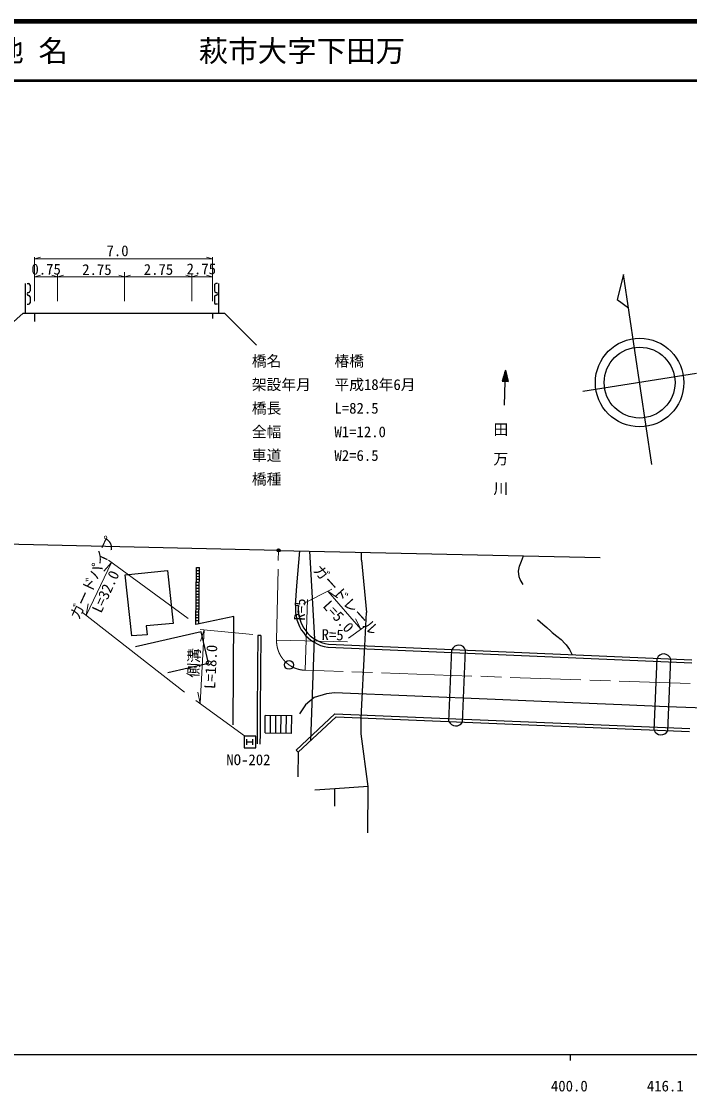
# Model space of a CAD drawing. Units: millimetres, scale not verified. Extents: x 40000 to 680000, y 20000 to 380000.
# Drawn here: x 374977 to 488227, y 198715 to 380000 of the extents above; entities that cross this region are included whole.
import ezdxf
from ezdxf.enums import TextEntityAlignment as Align

# ---------------------------------------------------------------- set-up
doc = ezdxf.new("R2010")
doc.units = ezdxf.units.MM
doc.header["$LTSCALE"] = 1000
doc.header["$PDMODE"] = 32
doc.header["$PDSIZE"] = 500
doc.linetypes.add('CHAIN', pattern=[18.5, 12, -1.5, 3.5, -1.5])
for name, color, linetype, lineweight in [('M-BGD', 7, 'Continuous', 25), ('M-BGD-HTXT', 7, 'Continuous', 13), ('M-BMK', 2, 'CHAIN', 13), ('M-BMK-SRVR', 3, 'Continuous', 25), ('M-STR-HTXT', 7, 'Continuous', 13), ('M-TTL', 2, 'Continuous', 140), ('M-TTL-BAND', 7, 'Continuous', 25), ('M-TTL-LINE', 7, 'Continuous', 50)]:
    doc.layers.add(name, color=color, linetype=linetype, lineweight=lineweight)
for name, color, linetype in [('M-OTRS', 6, 'Continuous'), ('M-STR-STR1', 1, 'Continuous'), ('M-TTL-TXT', 7, 'Continuous')]:
    doc.layers.add(name, color=color, linetype=linetype)
doc.styles.add('@ＭＳ ゴシック', font='')
doc.styles.add('ＭＳ ゴシック', font='')
doc.styles.get('@ＭＳ ゴシック').set_extended_font_data('@MS Gothic')
doc.styles.get('ＭＳ ゴシック').set_extended_font_data('MS Gothic')

msp = doc.modelspace()

# ---------------------------------------------------------------- linework, layer by layer
at = {"layer": 'M-BGD'}
for p, q in [((375686, 330588), (375689, 335588)), ((375939, 335588), (376189, 335588)), ((408204, 335588), (407954, 335589)), ((408451, 330588), (408454, 335588)), ((476996, 337142), (475972, 332909)), ((481836, 304969), (476996, 337142)), ((376439, 335338), (376439, 334338)), ((407704, 335339), (407703, 334339)), ((375937, 332088), (376187, 332088)), ((376438, 333338), (376437, 332338)), ((407703, 333339), (407702, 332339)), ((408202, 332088), (407952, 332089)), ((475972, 332909), (477852, 331453)), ((377213, 330588), (377213, 329170)), ((407338, 330588), (407338, 329681)), ((457019, 320947), (456443, 319031)), ((457019, 320947), (456960, 319016)), ((457019, 320947), (457478, 319000)), ((456558, 319414), (456547, 319028)), ((456650, 319025), (456674, 319798)), ((456789, 320181), (456754, 319022)), ((456857, 319019), (456904, 320564)), ((457064, 319013), (457111, 320557)), ((457203, 320168), (457167, 319009)), ((457271, 319006), (457294, 319779)), ((457386, 319389), (457374, 319003)), ((489399, 320347), (470117, 317290)), ((456443, 319031), (457478, 319000)), ((456838, 314999), (456960, 319016)), ((418561, 290394), (372090, 291430)), ((418561, 290394), (473062, 289179)), ((421687, 284405), (422164, 290314)), ((423780, 290278), (424638, 275392)), ((432624, 288732), (432630, 290081)), ((432624, 288732), (433445, 279899)), ((392572, 286272), (399762, 286987)), ((399762, 286987), (400710, 277996)), ((404550, 277815), (404642, 287501)), ((404633, 286501), (405133, 286496)), ((404637, 287001), (405137, 286996)), ((404642, 287501), (405142, 287496)), ((405051, 277923), (405142, 287496)), ((393669, 275911), (392572, 286272)), ((404618, 285001), (405118, 284997)), ((404623, 285501), (405123, 285497)), ((404628, 286001), (405128, 285996)), ((404599, 283001), (405099, 282997)), ((404604, 283501), (405104, 283497)), ((404609, 284001), (405109, 283997)), ((404614, 284501), (405114, 284497)), ((421448, 281117), (421687, 284405)), ((404580, 281001), (405080, 280997)), ((404585, 281501), (405085, 281497)), ((404590, 282001), (405090, 281997)), ((404595, 282501), (405095, 282497)), ((421448, 281117), (421945, 281065)), ((411008, 279205), (404550, 277815)), ((404566, 279502), (405066, 279497)), ((404571, 280002), (405071, 279997)), ((404576, 280501), (405076, 280497)), ((410893, 260818), (411008, 279205)), ((433186, 274216), (433445, 279899)), ((400710, 277996), (396133, 277593)), ((396133, 277593), (396268, 276109)), ((404557, 278502), (405057, 278497)), ((404561, 279002), (405061, 278997)), ((396268, 276109), (393669, 275911)), ((405442, 276621), (394343, 274079)), ((406661, 271300), (405442, 276621)), ((415060, 275977), (415017, 270539)), ((415560, 275973), (415060, 275977)), ((415560, 275973), (415512, 269974)), ((424005, 258177), (424638, 275392)), ((426980, 273982), (488580, 271338)), ((427002, 274482), (488602, 271837)), ((432561, 262031), (433186, 274216)), ((447439, 261411), (447953, 273582)), ((449737, 261314), (450251, 273485)), ((482214, 259918), (482728, 272089)), ((484512, 259821), (485026, 271992)), ((399778, 269724), (406661, 271300)), ((415017, 270539), (414953, 262637)), ((415517, 270535), (415453, 262633)), ((424581, 265462), (423128, 264234)), ((426688, 266118), (424581, 265462)), ((428050, 266239), (426688, 266118)), ((455255, 265139), (428050, 266239)), ((467050, 264653), (455255, 265139)), ((423128, 264234), (422119, 262691)), ((476727, 264211), (467050, 264653)), ((484441, 263889), (476727, 264211)), ((492817, 263599), (484441, 263889)), ((414953, 262637), (414927, 259429)), ((415453, 262633), (415427, 259425)), ((415451, 262448), (415451, 262448)), ((416272, 259473), (416306, 262438)), ((420850, 262386), (416306, 262438)), ((417172, 259463), (417206, 262428)), ((418072, 259452), (418106, 262418)), ((418972, 259442), (419006, 262407)), ((419872, 259432), (419906, 262397)), ((420773, 259475), (420807, 262440)), ((421565, 256573), (428113, 262717)), ((421907, 256208), (428302, 262208)), ((428113, 262717), (488248, 260210)), ((428302, 262208), (488227, 259710)), ((432570, 259334), (432561, 262031)), ((414927, 259429), (414912, 257598)), ((415427, 259425), (415412, 257594)), ((416272, 259473), (420816, 259421)), ((433768, 250402), (432570, 259334)), ((414712, 258930), (412712, 258930)), ((412712, 258930), (412712, 256930)), ((413212, 257430), (413212, 258430)), ((414212, 257930), (413212, 257930)), ((414212, 257430), (414212, 258430)), ((414712, 256930), (414712, 258930)), ((412712, 256930), (414712, 256930)), ((421565, 256573), (421907, 256208)), ((421907, 256208), (421846, 252043)), ((433768, 250402), (428104, 250015)), ((433703, 242542), (433768, 250402)), ((428104, 250015), (424702, 249754)), ((428074, 247053), (428104, 250015))]:
    msp.add_line(p, q, dxfattribs=at)
for points in [[(371506, 327168), (375257, 330588), (409397, 330588), (414822, 325157)], [(460005, 284615), (459506, 285451), (459340, 285919), (459203, 286868), (459375, 287723), (459719, 288573), (460083, 289469)], [(462456, 278685), (463349, 277906), (464006, 277330), (464688, 276726), (464931, 276510), (465730, 275855), (466445, 275284), (467130, 274587), (467298, 274376), (467851, 273599), (468345, 272707)]]:
    msp.add_lwpolyline(points, dxfattribs=at)
for radius in [7500, 6000]:
    msp.add_circle((479752, 318818), radius, dxfattribs=at)
for centre, radius, start, end in [((376189, 335338), 250, 359.96341, 89.96341), ((407954, 335339), 250, 89.96341, 179.96341), ((376188, 333838), 250, 89.96341, 269.96341), ((376188, 333338), 250, 359.96341, 89.96341), ((376189, 334338), 250, 269.96341, 359.96341), ((407953, 334339), 250, 179.96341, 269.96341), ((407953, 333339), 250, 89.96341, 179.96341), ((407953, 333839), 250, 269.96341, 89.96341), ((376187, 332338), 250, 269.96341, 359.96341), ((407952, 332339), 250, 179.96341, 269.96341), ((427935, 280433), 6524, 173.9756, 261.08409), ((427935, 280433), 6024, 173.9756, 261.08409), ((449085, 273130), 1219, 16.94458, 158.22245), ((483860, 271637), 1219, 16.94458, 158.22245), ((448613, 261952), 1293, 204.74784, 330.41918), ((483388, 260459), 1293, 204.74784, 330.41918)]:
    msp.add_arc(centre, radius, start, end, dxfattribs=at)
at = {"layer": 'M-BGD-HTXT'}
for p, q in [((423049, 270086), (423462, 282079)), ((418222, 275195), (430219, 274927))]:
    msp.add_line(p, q, dxfattribs=at)
at = {"layer": 'M-BMK'}
for p, q in [((418222, 275195), (418561, 290394)), ((447979, 269227), (423049, 270086)), ((488302, 267838), (447979, 269227))]:
    msp.add_line(p, q, dxfattribs=at)
for radius, start, end in [(4999, 178.71463, 234.7621), (5000, 234.7595, 268.02776)]:
    msp.add_arc((423221, 275083), radius, start, end, dxfattribs=at)
at = {"layer": 'M-BMK-SRVR'}
msp.add_circle((420336, 270999), 750, dxfattribs=at)
at = {"layer": 'M-OTRS'}
for p in [(418561, 290394), (418562, 290395)]:
    msp.add_point(p, dxfattribs=at)
at = {"layer": 'M-STR-HTXT'}
for p, q in [((377213, 332588), (377213, 340054)), ((377213, 339781), (378213, 340049)), ((377213, 339781), (407338, 339781)), ((407338, 339781), (406338, 340049)), ((407338, 332588), (407338, 340049)), ((381115, 332588), (381115, 337312)), ((392463, 332588), (392463, 337501)), ((403842, 332588), (403842, 337233)), ((377213, 336724), (378213, 336992)), ((377213, 336724), (381115, 336724)), ((381115, 336724), (380115, 336992)), ((381115, 336724), (382115, 336992)), ((381115, 336724), (392463, 336724)), ((392463, 336724), (391463, 336992)), ((392463, 336724), (393463, 336992)), ((392463, 336724), (403842, 336724)), ((403842, 336724), (402842, 336992)), ((403842, 336724), (404842, 336992)), ((403842, 336724), (407338, 336724)), ((407338, 336724), (406338, 336992)), ((385948, 279363), (390268, 288362)), ((390268, 288362), (388965, 286845)), ((403265, 278872), (389759, 288734)), ((422798, 281372), (427571, 283800)), ((432497, 277021), (426922, 283470)), ((426922, 283470), (428577, 282347)), ((385948, 279363), (386317, 281329)), ((402643, 266371), (385318, 279854)), ((430423, 275523), (433010, 277391)), ((432497, 277021), (431625, 278821)), ((414191, 276150), (405261, 276990)), ((405279, 264439), (405928, 276927)), ((405928, 276927), (405311, 275025)), ((412771, 258952), (404553, 264971)), ((405279, 264439), (404863, 266396))]:
    msp.add_line(p, q, dxfattribs=at)
at = {"layer": 'M-TTL'}
msp.add_line((680000, 380000), (40000, 380000), dxfattribs=at)
at = {"layer": 'M-TTL-BAND'}
for p, q in [((40000, 205000), (579000, 205000)), ((468000, 205000), (468000, 204000))]:
    msp.add_line(p, q, dxfattribs=at)
at = {"layer": 'M-TTL-LINE'}
msp.add_line((40000, 370000), (680000, 370000), dxfattribs=at)

# ---------------------------------------------------------------- texts
at = {"layer": 'M-BGD', "style": '@ＭＳ ゴシック'}
msp.add_text('田\u3000万\u3000川', height=1833, rotation=270, dxfattribs=at).set_placement((456202, 305917), align=Align.MIDDLE_CENTER)
at = {"layer": 'M-BGD', "style": 'ＭＳ ゴシック'}
msp.add_text('NO-202', height=1833, dxfattribs=at).set_placement((413454, 254924), align=Align.MIDDLE_CENTER)
at = {"layer": 'M-BGD-HTXT', "style": 'ＭＳ ゴシック'}
for rotation, p in [(88.027, (422169, 280385)), (358.723, (427722, 276093))]:
    msp.add_text('R=5', height=1833, rotation=rotation, dxfattribs=at).set_placement(p, align=Align.MIDDLE_CENTER)
at = {"layer": 'M-STR-HTXT', "style": 'ＭＳ ゴシック'}
for s, rotation, p in [('7.0', 359.963, (391277, 341143)), ('0.75', 359.963, (379171, 338028)), ('2.75', 359.963, (387776, 337957)), ('2.75', 359.963, (398207, 337983)), ('2.75', 359.963, (405469, 338076)), ('ガードパイプ', 65.238, (387031, 285720)), ('L=32.0', 65.028, (389239, 283414)), ('ガードレール', 312.044, (429998, 282021)), ('L=5.0', 312.176, (428717, 279197)), ('L=18.0', 87.025, (407081, 270671)), ('側溝', 87.025, (404191, 271321))]:
    msp.add_text(s, height=1833, rotation=rotation, dxfattribs=at).set_placement(p, align=Align.MIDDLE_CENTER)
at = {"layer": 'M-STR-STR1', "style": 'ＭＳ ゴシック'}
for s, p in [('橋名', (414032, 321010)), ('椿橋', (428032, 321010)), ('架設年月', (414032, 317010)), ('平成18年6月', (428032, 317010)), ('橋長', (414032, 313010)), ('L=82.5', (428032, 313010)), ('全幅', (414032, 309010)), ('W1=12.0', (428032, 309010)), ('車道', (414032, 305010)), ('W2=6.5', (428032, 305010)), ('橋種', (414032, 301010))]:
    msp.add_text(s, height=1833, dxfattribs=at).set_placement(p, align=Align.BOTTOM_LEFT)
at = {"layer": 'M-TTL-BAND', "style": 'ＭＳ ゴシック'}
for s, p in [('400.0', (467844, 198195)), ('416.1', (484100, 198195))]:
    msp.add_text(s, height=1833, dxfattribs=at).set_placement(p, align=Align.BOTTOM_CENTER)
at = {"layer": 'M-TTL-TXT', "style": 'ＭＳ ゴシック'}
for s, p in [('地 名', (370380, 375000)), ('萩市大字下田万', (405024, 375000))]:
    msp.add_text(s, height=3666, dxfattribs=at).set_placement(p, align=Align.MIDDLE_LEFT)

doc.saveas('drawing.dxf')
